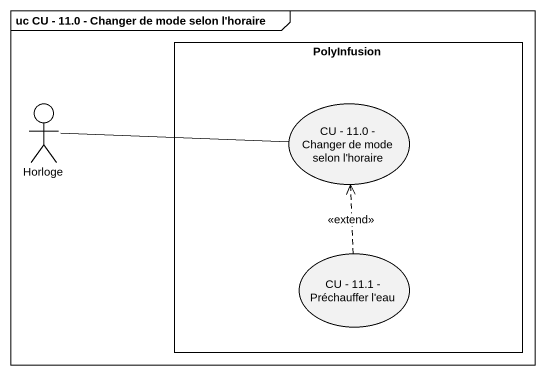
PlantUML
@startuml
mainframe uc CU - 11.0 - Changer de mode selon l'horaire
rectangle PolyInfusion {
  usecase "CU - 11.0 - Changer de mode selon l'horaire" as CU_11_0_Changer_de_mode
  usecase "CU - 11.1 - Préchauffer l'eau" as CU_11_1_Préchauffer_l_eau
}
actor Horloge
Horloge -right- CU_11_0_Changer_de_mode
CU_11_1_Préchauffer_l_eau .up.> CU_11_0_Changer_de_mode : <<extend>>
@enduml
